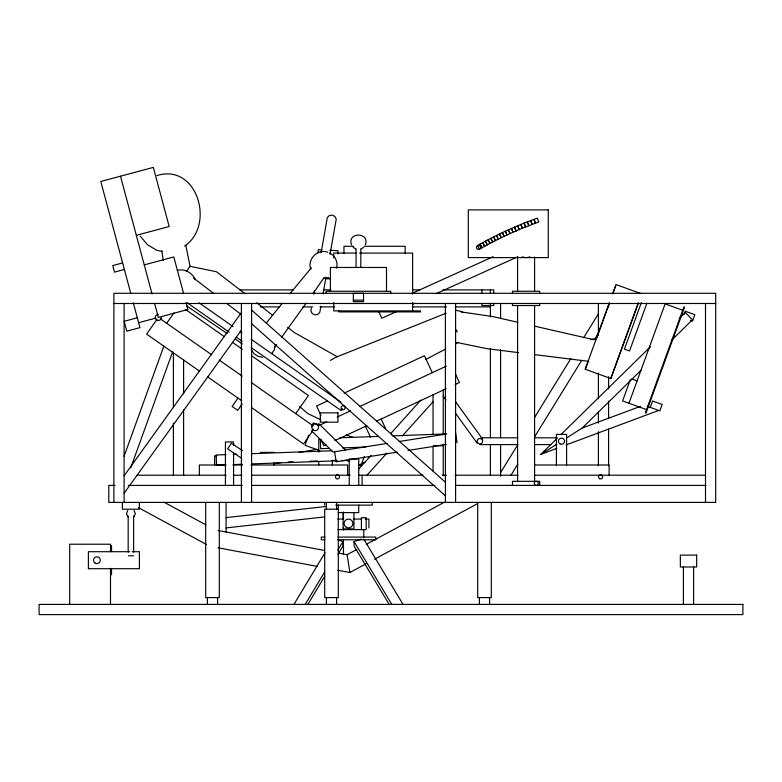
<?xml version="1.0" encoding="UTF-8"?>
<svg xmlns="http://www.w3.org/2000/svg" width="782" height="782" viewBox="0 0 782 782"><rect width="100%" height="100%" fill="white"/><g stroke="black" fill="none" stroke-linecap="round" stroke-linejoin="round"><path stroke-width="1.17" d="M318.137 252.811L318.303 249.673L321.764 249.859M337.765 253.876L337.932 250.729L329.848 250.299M311.373 308.04L310.874 310.855L312.165 313.504L314.765 314.882L317.678 314.472L319.789 312.429L320.894 306.182M313.817 294.188L314.403 290.865M321.119 252.733L327.326 217.552L329.447 215.509L332.36 215.099L334.95 216.477L336.24 219.126L330.043 254.306M323.054 293.905L325.996 277.248M275.401 344.745L274.443 349.554L271.716 353.64M336.534 268.109C338.323 262.283 335.067 255.636 329.642 253.016M365.35 244.825C370.15 231.853 346.719 231.853 351.529 244.825M124.103 456.199L163.868 346.055M130.731 467.88L172.568 351.988M308.704 435.212L305.048 445.281L319.877 450.676M311.969 426.268L313.181 422.915L318.89 424.988M364.217 456.688L360.961 465.632L358.674 464.801M609.334 302.869L585.18 369.221L610.898 378.556L638.386 303.045M612.658 293.709L615.991 284.56L640.605 293.485M585.337 369.251L588.25 361.245M596.167 339.505L609.491 302.898M612.824 293.739L615.737 285.733M610.742 378.527L638.22 303.015M641.377 302.546L624.417 349.124L629.53 350.981L646.9 303.269M630.312 379.671L622.58 400.912L646.538 409.631M628.963 403.238L665.13 303.875L682.706 310.268M650.253 407.373L652.579 400.98L662.168 404.47L659.842 410.863L647.32 406.298M684.094 314.393L685.257 311.207L694.846 314.687L692.52 321.079L690.389 320.307M293.964 604.398L324.98 552.806M305.185 604.398L324.696 571.955M337.902 549.981L342.936 541.603L337.785 539.805M307.834 604.398L324.755 576.246M337.922 554.34L342.936 546.002L342.936 541.603M500.588 472.631L517.85 444.606L479.904 444.596M534.468 417.617L570.909 358.449M583.695 337.697L598.396 313.817M510.812 475.476L517.85 464.049M534.468 437.07L581.779 360.258M594.564 339.496L598.396 333.269M127.779 510.49L126.479 513.618L127.779 516.746M134.025 516.746L135.315 513.618L134.025 510.49M324.139 277.434L313.279 293.24M186.351 271.481L189.967 266.31L216.331 271.696L245.245 293.856M156.957 319.388L146.635 334.129L199.596 371.215M166.683 323.269L174.024 312.79M237.982 398.087L232.127 406.445L237.699 410.345L242.244 403.844M295.723 413.619L308.401 395.516L251.384 355.595M312.468 431.205L303.514 443.981L251.56 407.598M342.418 408.703L341.118 410.56L251.188 347.579M124.103 475.788L241.403 312.634M124.103 493.266L241.403 330.102M274.306 347.394L276.437 344.442M281.393 337.55L306.192 303.084M266.339 323.034L282.322 303.191M289.927 293.749L311.412 267.737M358.772 469.073L371.02 455.466M390.609 433.707L420.804 400.149M366.709 475.505L386.934 453.032M402.3 435.955L433.042 401.792M313.23 429.289L311.637 430.902L333.015 451.996L387.246 443.404M317.209 425.252L318.802 423.639L345.527 450.012M556.852 448.369L540.841 454.342L557.371 438.106M560.86 434.684L650.507 346.68M679.226 318.479L685.315 312.507L692.461 319.779L671.621 340.238M567.048 437.676L582.17 428.057L641.22 370.082M361.304 248.871L363.728 247.249M540.841 454.342L556.97 444.088M184.679 246.017C215.48 225.304 197.328 162.803 156.859 175.579M330.356 360.443L335.507 357.413L446.151 313.191M338.723 553.118L347.11 554.692L356.7 549.521M366.279 544.35L444.039 502.396M337.902 570.264L349.886 572.512L365.996 563.812M374.588 559.179L477.694 503.559M425.731 359.485L445.769 348.948M455.251 343.963L458.418 342.301M327.56 400.883L316.563 406.014L321.001 415.545M344.07 393.18L424.411 355.722L432.309 372.672M319.623 425.213L326.661 421.938M337.267 416.992L350.492 410.824M359.681 406.542L446.395 366.103M326.045 444.733L323.836 445.76L321.304 440.325M334.862 440.618L366.826 425.711M376.748 421.087L446.199 388.703M455.016 384.597L459.425 382.535L455.368 373.835M358.596 465.192L365.067 462.172M412.026 293.377L493.188 256.672M396.122 311.764L381.763 318.254L378.957 312.057M412.7 304.266L414.91 303.269M435.906 293.778L517.674 256.799M582.17 428.057L640.478 406.337M566.012 444.958L658.688 410.442M389.172 604.398L354.06 546.002L354.06 541.603L361.274 539.081M136.332 235.314L169.176 226.516L153.331 167.397L100.79 181.483L130.741 293.279M122.608 262.928L112.755 265.567L114.524 272.136L124.367 269.497M144.25 264.873L173.809 256.955L183.506 293.152M137.309 317.775L124.172 321.294L126.811 331.148L139.949 327.629L133.263 302.693M138.629 322.702L156.009 318.039M177.172 270.464C184.376 268.226 192.177 272.752 195.207 279.409M323.562 278.588L328.763 277.551M590.537 339.593L595.513 338.665M299.027 452.455L317.003 449.318M273.817 463.755L281.012 462.504M399.221 441.507L445.906 434.118M397.227 452.152L336.182 461.82L334.588 451.742M407.999 450.442L446.297 444.381M226.076 517.635L326.026 506.492M226.076 527.899L324.823 516.892M339.73 437.793L378.635 436.376M392.007 435.887L446.718 433.902M329.163 448.379L320.649 448.692L320.317 439.631M342.536 447.9L365.634 447.06M225.9 454.635L216.174 454.987L216.546 465.182L225.06 464.87M233.192 454.371L236.848 454.234M251.433 453.707L331.666 450.784M233.564 464.567L242.078 464.254M251.804 463.902L336.905 460.803M341.763 460.627L349.055 460.363M288.108 461.937L292.996 461.781M310.083 461.233L317.414 460.999M332.067 460.53L336.954 460.373M353.562 246.291L343.963 246.291L343.963 253.094M364.363 246.291L405.154 246.291L405.154 253.094M355.957 253.094L333.758 253.094L333.758 257.904M359.564 253.094L412.642 253.094L412.642 294.032M239.605 289.897L293.172 289.897M323.601 289.897L330.903 289.897M412.476 289.897L419.778 289.897M442.905 289.897L493.784 289.897L493.784 293.299M353.337 300.161L363.532 300.161M113.898 303.494L715.696 303.494M260.298 306.896L279.78 306.896M302.908 306.896L312.644 306.896M319.946 306.896L334.559 306.896M412.476 306.896L446.561 306.896M455.085 306.896L490.392 306.896M481.125 437.803L517.782 437.803M534.888 437.803L556.882 437.803M321.031 439.328L318.763 439.328L318.763 452.162M534.888 444.596L550.772 444.596M433.287 445.74L442.436 445.74M260.435 452.397L274.042 452.397M216.927 455.818L214.659 455.818L214.659 464.997M349.583 458.995L358.743 458.995L358.743 485.397M226.106 464.997L199.361 464.997L199.361 475.202M232.86 464.997L242.567 464.997M251.061 464.997L347.658 464.997L347.658 475.202M534.565 464.997L609.1 464.997L609.1 475.202M137.046 475.202L226.106 475.202M233.29 475.202L241.902 475.202M251.56 475.202L350.238 475.202M358.762 475.202L422.984 475.202M442.465 475.202L446.483 475.202M455.007 475.202L517.958 475.202M534.565 475.202L705.481 475.202M114.905 485.397L108.796 485.397L108.796 502.396L715.696 502.396L715.696 293.299L113.898 293.299L113.898 502.396M128.336 485.397L242.244 485.397M251.56 485.397L434.841 485.397M455.603 485.397L705.941 485.397M335.683 505.123L372.3 505.123L372.3 502.396M338.303 509.199L324.696 509.199L324.696 597.595L338.303 597.595L338.303 505.123M338.303 512.601L358.703 512.601L358.703 505.123M337.697 519.062L343.699 519.062M353.298 519.062L361.704 519.062M365.302 519.062L368.899 519.062L368.899 527.899M337.912 529.6L366.181 529.6L366.181 517.704L361.421 517.704L361.421 529.6M324.931 537.078L321.304 537.078L321.304 539.795L324.931 539.795M337.912 537.078L375.702 537.078L375.702 539.795L338.225 539.795M129.685 551.701L88.395 551.701L88.395 568.7L139.401 568.7L139.401 551.701L132.119 551.701M128.385 555.777L133.409 555.777M325.996 278.685L330.61 278.939M518.613 352.633L487.235 348.723L456.971 342.496M534.311 354.578L588.787 361.362M461.155 311.92L492.934 316.593L517.87 322.301M162.588 251.433L156.859 250.367L147.573 244.776L140.203 236.076M218.139 530.509L324.354 550.42M218.012 547.781L317.521 566.442M327.726 252.215C317.844 248.383 306.955 259.272 310.786 269.155M456.014 310.356L461.214 311.392L462.983 312.565M262.82 357.325L258.001 356.367L253.925 353.64L251.198 349.554M534.399 326.094L593.841 339.72M631.778 378.938L637.105 380.873M346.279 434.958L353.122 437.451M346.123 460.227L349.544 461.478M320.718 419.768L307.825 413.59L299.584 406.532M164.435 502.396L205.822 524.82M138.326 507.586L206.428 544.477M337.335 356.797L294.286 332.506L287.717 327.296M353.151 247.249L355.575 248.871M242.479 450.667L231.394 443.218L227.601 448.868L241.706 458.35M186.898 306.045L227.21 333.591M235.274 339.105L242.332 343.924M199.127 302.829L233.104 326.622M240.094 331.519L242.097 332.917M251.09 339.212L341.02 402.183M187.23 302.8L229.204 332.194M236.193 337.091L242.195 341.284M185.363 309.369L224.375 336.68M232.381 342.291L242.381 349.29M160.33 318.821L211.697 354.784M219.292 360.101L242.273 376.191M251.266 382.496L313.22 425.877M207.592 376.816L241.687 400.687M193.574 278.079L213.936 293.651M226.536 303.299L240.113 313.68M256.731 302.742L272.693 315.39M251.599 310.073L445.398 482.191M251.599 323.709L445.398 495.827M455.759 401.977L482.66 439.21M443.169 396.171L446.004 400.081M455.202 412.818L477.147 443.189M363.953 539.394L403.033 604.398M354.06 541.603L391.811 604.398M456.16 329.867L457.187 332.037M381.157 419.035L385.467 428.282M365.438 426.366L370.492 437.206M186.008 302.497L187.885 309.496L158.335 317.424L154.553 303.299M120.496 176.204L152.07 294.061M185.793 245.304L190.104 266.506M161.727 251.042L163.36 260.523M455.476 432.593L457.069 442.671M347.11 554.692L349.886 572.512M705.501 303.494L705.501 502.396M693.605 566.999L693.605 604.398M683.4 566.999L683.4 604.398M608.601 303.494L608.601 307.16M608.601 376.709L608.601 388.918M608.601 401.117L608.601 418.204M608.601 429.181L608.601 465.789M598.396 303.494L598.396 335.224M598.396 373.053L598.396 398.673M598.396 412.104L598.396 423.082M598.396 431.625L598.396 465.789M566.608 464.997L566.608 434.401L556.403 434.401L556.403 464.997M539.688 293.299L539.688 291.256L512.484 291.256L512.484 293.299M539.688 303.494L539.688 305.537L512.484 305.537L512.484 303.494M539.688 485.397L539.688 481.321L512.484 481.321L512.484 485.397M534.585 256.965L534.585 291.109M534.585 305.742L534.585 481.321M517.586 256.965L517.586 291.109M517.586 305.742L517.586 481.321M500.588 303.494L500.588 318.137M500.588 349.867L500.588 437.725M500.588 445.046L500.588 476.277M493.784 303.494L493.784 305.537L481.888 305.537L481.888 303.494M491.301 502.396L491.301 597.595L477.704 597.595L477.704 502.396M490.392 289.897L490.392 293.543M490.392 303.26L490.392 316.925M490.392 348.645L490.392 437.725M490.392 445.046L490.392 475.554M489.6 597.595L489.6 604.398M481.888 289.897L481.888 293.299M479.395 597.595L479.395 604.398M455.603 303.494L455.603 502.396M445.398 303.494L445.398 502.396M443.238 389.895L443.238 434.626M443.238 444.293L443.238 475.73M433.042 394.734L433.042 434.626M433.042 446.718L433.042 470.891M412.642 302.458L412.642 310.894M390.736 293.299L390.736 291.256L326.133 291.256L326.133 293.299M386.484 291.256L386.484 267.464L330.385 267.464L330.385 291.256M363.796 529.6L363.796 537.078M362.095 475.202L362.095 485.397M360.815 248.803L360.815 267.464M356.054 248.803L356.054 267.464M353.943 512.601L353.943 528.915L343.063 528.915L343.063 512.601M349.222 458.995L349.222 485.397M343.454 512.005L343.454 519.199M343.454 527.606L343.454 530.001M343.454 539.6L343.454 554.008M338.86 310.894L338.86 311.91L420.462 311.91L420.462 310.894L333.758 310.894L333.758 302.458M336.602 502.396L336.602 509.199M336.602 597.595L336.602 604.398M332.36 460.334L332.36 464.997M326.397 502.396L326.397 509.199M326.397 597.595L326.397 604.398M324.696 502.396L324.696 505.123M318.763 461.497L318.763 464.997M274.042 462.7L274.042 464.997M251.599 303.494L251.599 502.396M241.403 303.494L241.403 502.396M233.583 445.584L233.583 441.957L225.421 441.957L225.421 485.397M233.583 452.817L233.583 485.397M226.076 502.396L226.076 531.995M219.302 502.396L219.302 597.595L205.695 597.595L205.695 502.396M217.601 597.595L217.601 604.398M207.396 597.595L207.396 604.398M183.604 359.632L183.604 393.796M183.604 409.66L183.604 475.554M173.399 352.311L173.399 407.217M173.399 423.082L173.399 475.554M139.401 502.396L139.401 509.199L122.403 509.199L122.403 502.396M133.624 516.032L133.624 552.16M128.18 516.032L128.18 552.16M124.103 303.494L124.103 502.396M111.523 545.582L111.523 551.672M111.523 568.729L111.523 574.819M110.497 551.437L110.497 544.223L69.696 544.223L69.696 604.398M110.497 568.289L110.497 604.398M529.991 256.819A10.195 10.195 0 0 1 522.181 256.819M161.395 317.424A3.06 3.06 0 0 1 158.335 320.483A3.06 3.06 0 0 1 155.276 317.424A3.06 3.06 0 0 1 158.335 314.364M683.869 307.082L645.375 412.828L646.01 413.062L684.504 307.306L683.869 307.082M480.06 244.17L477.479 245.626A2.043 2.043 0 0 0 477.47 249.165A2.043 2.043 0 0 0 480.529 247.395A2.043 2.043 0 0 0 477.47 245.636L479.493 249.175L484.664 246.281L482.69 242.713L480.07 244.16L482.054 247.728L480.06 244.17M485.358 241.257L482.699 242.703L484.654 246.281L492.738 241.961L490.842 238.354L488.095 239.791L489.982 243.407L488.076 239.8L485.378 241.247L487.294 244.844L485.358 241.257M493.647 236.907L490.852 238.344L492.719 241.97L501.194 237.718L499.395 234.053L496.511 235.47L498.32 239.126L496.502 235.48L493.667 236.897L495.495 240.543L493.647 236.907M502.337 232.635L499.415 234.043L501.174 237.718L504.097 236.32L502.337 232.635L511.408 228.481L513.07 232.205L522.415 228.227L520.851 224.463L511.418 228.471L513.051 232.215L510.02 233.564L508.359 229.84L510.04 233.564L504.087 236.32L502.347 232.635M524.087 223.163L520.871 224.454L522.396 228.236L525.612 226.946L524.087 223.163L530.665 220.622L534.008 219.39L535.416 223.212L538.769 222.02L537.39 218.178L534.028 219.38L535.396 223.222L525.592 226.956L524.096 223.153M548.28 209.899L468.291 209.899L468.291 257.601L548.28 257.601L548.28 209.899M363.532 293.367L353.337 293.367L353.337 301.666L363.532 301.666L363.532 293.367M337.971 412.867L320.317 412.867L320.317 422.172L337.971 422.172L337.971 412.867M696.664 555.103L680.34 555.103L680.34 566.999L696.664 566.999L696.664 555.103M742.9 604.398L39.1 604.398L39.1 614.603L742.9 614.603L742.9 604.398M507.049 234.932L505.319 231.237L507.029 234.942M516.149 230.856L514.517 227.122L516.13 230.866M519.258 229.537L517.664 225.783L519.238 229.546M528.837 225.675L527.351 221.883L528.818 225.685M532.112 224.434L530.665 220.622L532.092 224.444M95.199 563.148A3.402 3.402 0 0 0 100.301 560.195A3.402 3.402 0 0 0 95.199 557.253A3.402 3.402 0 0 0 95.199 563.148M346.289 527.303A4.418 4.418 0 0 0 352.917 523.481A4.418 4.418 0 0 0 346.289 519.649A4.418 4.418 0 0 0 346.289 527.303M534.517 484.381A2.043 2.043 0 0 0 538.055 484.381A2.043 2.043 0 0 0 536.286 481.321A2.043 2.043 0 0 0 534.517 484.381M559.971 443.853A3.06 3.06 0 0 0 564.565 441.195A3.06 3.06 0 0 0 559.971 438.546A3.06 3.06 0 0 0 559.971 443.853M599.579 478.662A2.043 2.043 0 0 0 602.639 476.903A2.043 2.043 0 0 0 599.579 475.133A2.043 2.043 0 0 0 599.579 478.662M478.545 443.55A2.717 2.717 0 0 0 482.621 441.195A2.717 2.717 0 0 0 478.545 438.839A2.717 2.717 0 0 0 478.545 443.55M336.446 478.662A2.043 2.043 0 0 0 339.505 476.903A2.043 2.043 0 0 0 336.446 475.133A2.043 2.043 0 0 0 336.446 478.662M313.514 430.217A3.402 3.402 0 0 0 318.616 427.275A3.402 3.402 0 0 0 313.514 424.323A3.402 3.402 0 0 0 313.514 430.217M342.047 409.533A2.043 2.043 0 0 0 345.106 407.774A2.043 2.043 0 0 0 342.047 406.005A2.043 2.043 0 0 0 342.047 409.533"/></g></svg>
